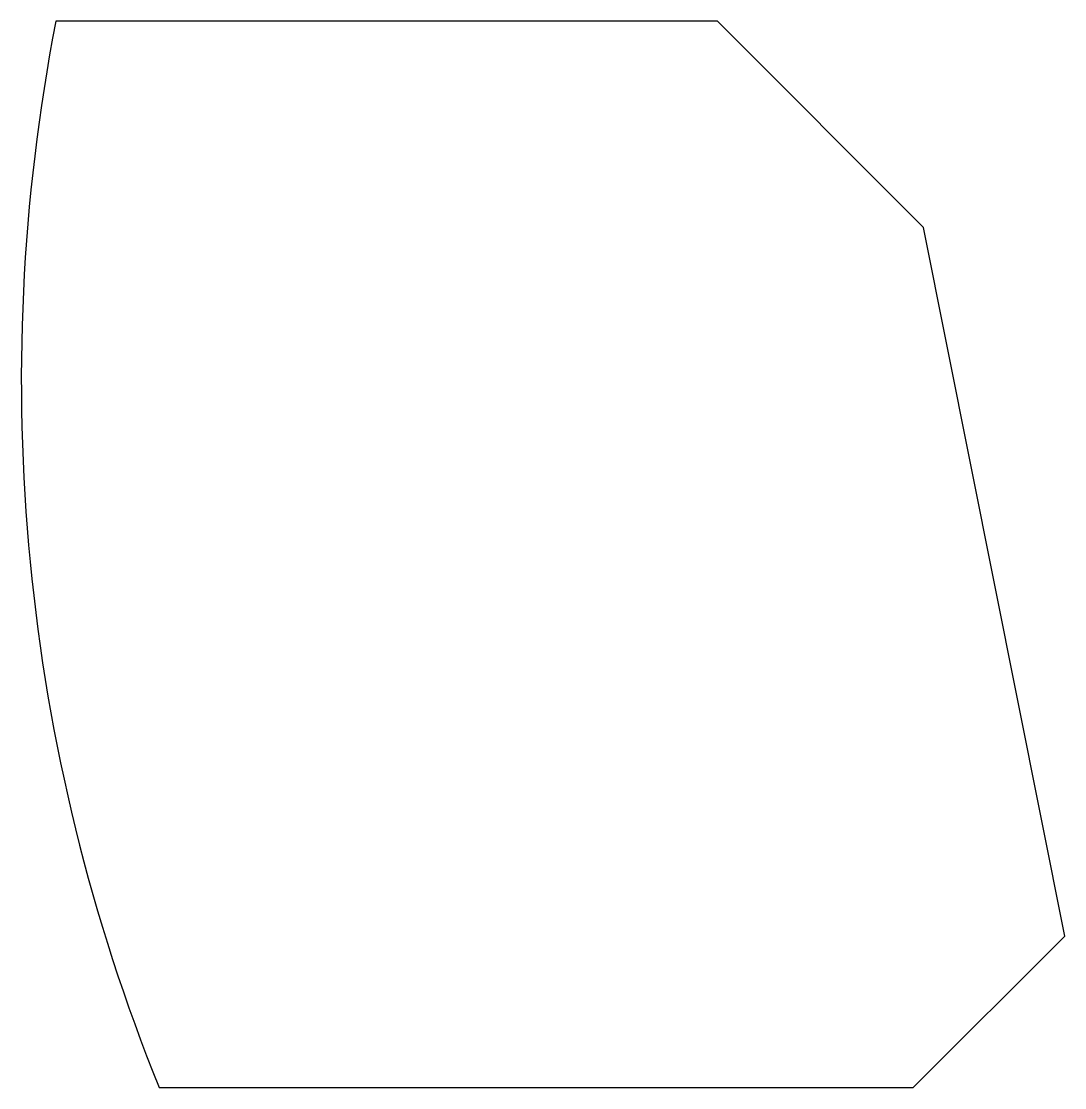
# Model space of a CAD drawing. Header units: millimetres. Extents: x -103 to -45.9, y -38.7 to 19.6.
import ezdxf

# ---------------------------------------------------------------- set-up
doc = ezdxf.new("R2010")
doc.units = ezdxf.units.MM
doc.layers.get('0').update_dxf_attribs({"linetype": 'CONTINUOUS'})

msp = doc.modelspace()

# ---------------------------------------------------------------- linework, layer by layer
msp.add_lwpolyline([(-95.462, -38.679), (-54.236, -38.679), (-45.949, -30.393), (-53.666, 8.36), (-64.932, 19.626), (-101.113, 19.626, 0.145177)], format="xyb", close=True)

doc.saveas('drawing.dxf')
